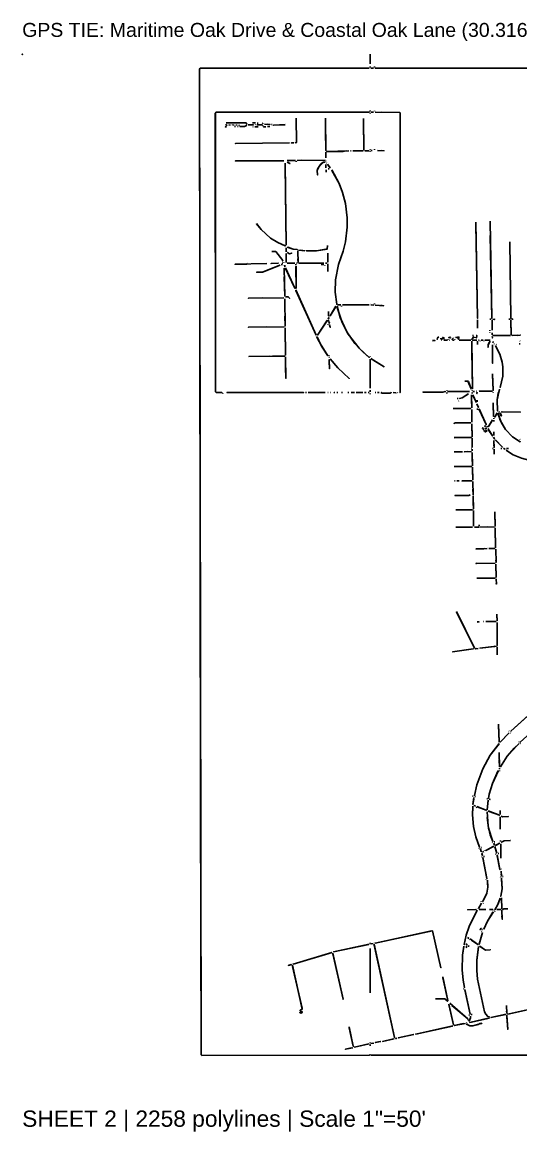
# Model space of a CAD drawing. Extents: x 0 to 16407, y 159 to 1115.
# Drawn here: x 2984 to 3414, y 160 to 1115 of the extents above; entities that cross this region are included whole.
import ezdxf

# ---------------------------------------------------------------- set-up
doc = ezdxf.new("R2010")
doc.units = 0
for name, color, linetype in [('CONTROL', 1, 'CONTINUOUS'), ('RASTER_VECTOR_LINEWORK', 5, 'CONTINUOUS'), ('TITLEBLOCK', 2, 'CONTINUOUS')]:
    doc.layers.add(name, color=color, linetype=linetype)
doc.styles.get("Standard").update_dxf_attribs({"font": 'Arial'})

msp = doc.modelspace()

# ---------------------------------------------------------------- linework, layer by layer
at = {"layer": 'CONTROL'}
msp.add_point((2984.5, 1087), dxfattribs=at)
at = {"layer": 'RASTER_VECTOR_LINEWORK'}
for points in [[(3284, 1087), (3284, 1078.75)], [(3137.75, 1075), (3137.25, 1074.25), (3138, 446), (3138.5, 226.5), (3139.25, 225.75), (3283.25, 226), (3139.25, 225.75), (3138.5, 226.5), (3137.25, 1074.25), (3137.75, 1075), (3283.25, 1075)], [(3284, 1076.5), (3284, 1075.75)], [(3284.75, 1075), (3287, 1075)], [(3287.75, 1076.5), (3287.75, 1075.75)], [(3655.25, 1075.5), (3653.25, 1075), (3288.5, 1075), (3653.25, 1075), (3655.25, 1075.5), (3698.25, 1075.5)], [(3151.5, 1037.25), (3150.75, 1036), (3151, 796.75), (3151.5, 796), (3156.5, 796), (3151.5, 796), (3151, 796.75), (3151, 1036.75), (3151.5, 1037.25), (3283.25, 1037.25), (3164.75, 1037.25)], [(3220.25, 1032), (3220.75, 1011.25), (3219.75, 1011), (3220.75, 1011.25), (3220.25, 1031.75)], [(3245.5, 1032), (3246, 1004.25), (3245.5, 1021)], [(3278.25, 1031.75), (3278.75, 1004.75), (3278.25, 1030.5)], [(3284, 1038.75), (3284, 1038)], [(3284, 1036.5), (3284, 1036)], [(3284.75, 1037.25), (3287, 1037.25)], [(3287.75, 1038.5), (3287.75, 1038)], [(3288.5, 1037.25), (3309.5, 1037), (3310, 1036.5), (3309.75, 796), (3310, 1036.5), (3309.5, 1037), (3293.5, 1037.25)], [(3160, 1024.75), (3159.25, 1024.5), (3160.25, 1024.75)], [(3159.75, 1027), (3160.5, 1025.75), (3160.5, 1026.25)], [(3160, 1028), (3177.25, 1028), (3178, 1027), (3177.25, 1028)], [(3162.25, 1026.25), (3162, 1026)], [(3163.25, 1026.5), (3163.25, 1025.75)], [(3165.5, 1026.5), (3165.5, 1026)], [(3166.5, 1026.5), (3166.5, 1025.75)], [(3167.25, 1025), (3168.25, 1025)], [(3169, 1026.5), (3169, 1025.75)], [(3169.75, 1025), (3170.5, 1025)], [(3171.25, 1026.25), (3171.25, 1025.75)], [(3177.75, 1026), (3176, 1025), (3172, 1025), (3176, 1025), (3177.5, 1025.75)], [(3179, 1026.25), (3183.5, 1026.25), (3181.25, 1026.25)], [(3182.75, 1028), (3185.25, 1028)], [(3183, 1024.5), (3183.25, 1024.5)], [(3184.75, 1024.5), (3187.75, 1024.5)], [(3185.25, 1026.5), (3185, 1026.25)], [(3186.5, 1026.25), (3191.25, 1026.25)], [(3186.75, 1027.75), (3187.75, 1027.75)], [(3191, 1028), (3191.75, 1027.5), (3191.25, 1027.75)], [(3191.75, 1025.75), (3191.75, 1025.25)], [(3193.75, 1024.75), (3192.5, 1024.5), (3194.25, 1024.75)], [(3193, 1027), (3197.75, 1026.75), (3195.5, 1027)], [(3195.75, 1025), (3197.75, 1025)], [(3199.25, 1026.75), (3199.75, 1026.75)], [(3211, 1026.5), (3200.75, 1026), (3210.75, 1026.25)], [(3214.5, 1010.75), (3168, 1010.25), (3214.75, 1010.75)], [(3217.25, 1011), (3216.25, 1010.75), (3218.25, 1011)], [(3246, 1002.75), (3246, 998)], [(3263.5, 1004), (3260.75, 1003.5), (3246.75, 1003.5), (3265.75, 1004)], [(3267.25, 1004), (3267.75, 1004)], [(3269.25, 1004), (3278, 1004)], [(3279.5, 1004), (3283.25, 1004)], [(3284, 1005.5), (3284, 1005)], [(3284, 1003.5), (3284, 1003.25)], [(3284.75, 1004.25), (3285.75, 1004.25)], [(3287.75, 1005.5), (3287.75, 1004.75)], [(3290.25, 1004.25), (3296, 1004), (3293.5, 1004.25)], [(3187.5, 995.5), (3168, 995.25), (3209.75, 995.5)], [(3210.75, 993.25), (3211.75, 923), (3210.75, 991.25)], [(3212.5, 995.75), (3219.75, 995.75)], [(3212.75, 994.25), (3215, 993), (3213.25, 994.25)], [(3220.5, 995), (3220.5, 994.5)], [(3225.25, 996), (3221.25, 995.75), (3245.25, 996)], [(3243.75, 994.25), (3241.25, 992.25), (3239, 988.75), (3238.5, 987), (3238.75, 983.25), (3238.5, 987), (3239.75, 990.25), (3242.5, 993.5), (3243.75, 994.25), (3245.25, 994.25)], [(3246, 995.25), (3246, 995)], [(3246.5, 993.75), (3246.75, 993.5)], [(3246, 992.25), (3246, 989.5)], [(3246.25, 987.75), (3246.25, 985.5)], [(3247.25, 992.5), (3249.5, 989.5), (3247.75, 992)], [(3248, 988.5), (3248.75, 988.5)], [(3251, 987.5), (3257.25, 976), (3260.25, 968.25), (3262.75, 958.75), (3264.25, 946.25), (3264.25, 938.25), (3262.75, 925.75), (3260.75, 917.75), (3256.75, 906.25), (3254.25, 893), (3254, 882.5), (3255.25, 872), (3254, 882.5), (3254.25, 893), (3256.75, 906.25), (3260.75, 917.75), (3262.75, 925.75), (3264.25, 938.25), (3264.25, 946.25), (3262.75, 958.75), (3260.25, 968.25), (3257.25, 976), (3251, 987)], [(3186.25, 941.5), (3190.25, 936.25), (3198.25, 929), (3204.5, 925), (3211, 922.25), (3204.5, 925), (3198.25, 929), (3190.25, 936.25), (3186.25, 941.25)], [(3375, 942.5), (3376.5, 860), (3375, 941)], [(3387.5, 943.5), (3388.75, 860), (3387.5, 931.25)], [(3199.5, 917.5), (3202.75, 917.5), (3209, 909.75), (3202.75, 917.5)], [(3211.75, 920.5), (3211.75, 917.25)], [(3212.5, 921.25), (3217.75, 919.5), (3221.25, 919), (3217.75, 919.5), (3213.25, 921.25)], [(3212.5, 916.5), (3214.5, 915.5), (3216.5, 916), (3214.5, 915.5), (3213, 916.5)], [(3221.75, 918), (3222, 908), (3221.75, 911)], [(3222.5, 918.5), (3227.75, 918), (3224.25, 918.5)], [(3247.25, 922.5), (3247, 919.5), (3238, 918), (3229.25, 918), (3238, 918), (3247.25, 919.75)], [(3404.25, 925.75), (3405.25, 860), (3404.25, 925.5)], [(3178.5, 907), (3177.5, 906.5), (3167.75, 906.5), (3195, 907)], [(3204.75, 907.25), (3198.75, 907), (3205.25, 907.25)], [(3208.25, 907.25), (3208.75, 907.25)], [(3208.5, 909), (3208.75, 909)], [(3209.75, 908.25), (3209.75, 908)], [(3211.75, 915.75), (3211.75, 908)], [(3212.5, 907.25), (3219.25, 907.25)], [(3220.75, 907.25), (3221.25, 907.25)], [(3231.75, 907.5), (3222.75, 907.25), (3244.25, 907.5)], [(3245.75, 907.5), (3246.75, 907.5)], [(3247.5, 916), (3247.5, 908.25), (3247.5, 915.75)], [(3247.5, 906.75), (3247.5, 900.25)], [(3206.25, 905.5), (3191.5, 899.5), (3186.25, 899.5), (3191.5, 899.5), (3206.5, 905.5)], [(3207.5, 906.25), (3208.5, 906.25)], [(3210, 903), (3210.5, 879), (3210, 895.5)], [(3210.25, 905.75), (3210.5, 904.25), (3210.5, 905.5)], [(3211.25, 903.25), (3219.25, 885.75), (3211.25, 902.75)], [(3220, 906.5), (3220, 905.75)], [(3220.25, 904.75), (3220.25, 885.75), (3220, 904.5)], [(3242, 906.25), (3244.25, 906.25)], [(3245, 905.5), (3245, 905.25)], [(3211.25, 878.5), (3213.5, 878.5), (3214.75, 877.25), (3213.5, 878.5)], [(3220, 884.5), (3237.5, 845.5), (3220, 883.75)], [(3191, 877.5), (3179.25, 877.25), (3209.75, 877.5)], [(3210.5, 876.75), (3210.75, 853.25), (3210.5, 861.75)], [(3254.75, 870.5), (3249.5, 862), (3254.5, 870.25)], [(3255.75, 870.5), (3258.25, 860.75), (3264, 848.25), (3271, 838.25), (3277.75, 831), (3283.25, 826.25), (3274.5, 834.25), (3265.25, 846.25), (3260, 856.25), (3255.75, 869.25)], [(3256, 871.5), (3258.75, 871.5)], [(3259.5, 870.75), (3259.5, 870)], [(3260.25, 871.5), (3283.25, 871.5)], [(3284, 872.5), (3284, 872.25)], [(3284.75, 871.5), (3287, 871.25), (3285.25, 871.5)], [(3287.75, 872.75), (3287.75, 872)], [(3288.5, 871.25), (3295.75, 870.75), (3293.25, 871.25)], [(3248.75, 860.75), (3248, 859.25), (3248.5, 860.5)], [(3248.25, 865.75), (3248.25, 862), (3248.25, 865.5)], [(3387, 859.25), (3388, 859.25)], [(3389.75, 859.25), (3391.25, 859), (3390.75, 859.25)], [(3403.5, 859.25), (3404.5, 859.25)], [(3407.25, 859.5), (3406.25, 859.25), (3407, 859.25)], [(3195, 852.5), (3179.25, 852.25), (3210, 852.5)], [(3210.75, 851.75), (3211.25, 828.25), (3210.75, 850.5)], [(3247.25, 858.25), (3238.75, 845.5), (3246.75, 857.75)], [(3247.75, 854.5), (3247.5, 854.25)], [(3248.25, 858.25), (3248.25, 857.25), (3249, 856.5), (3248.75, 855.75), (3249, 856.5), (3248.25, 857.25)], [(3249, 854.5), (3249.75, 852.25), (3249, 854)], [(3376.5, 858.5), (3376.5, 851.5)], [(3387, 849.75), (3387, 849.25)], [(3389, 858.5), (3389, 849.75)], [(3405.25, 858.5), (3405.5, 846), (3405.25, 857)], [(3238, 844.25), (3242.75, 835.25), (3247.75, 827.75), (3241, 838.25), (3238.75, 843.5)], [(3337.75, 840.75), (3339.75, 840.75), (3338, 840.5)], [(3343, 844), (3342, 843), (3341.75, 841.75), (3342, 843), (3343.25, 844)], [(3344.75, 842.75), (3345, 842), (3344.75, 842.5)], [(3345.25, 841), (3345.5, 841)], [(3346.5, 843.5), (3345.75, 841.75), (3346.5, 843.5), (3347.5, 843.25), (3347.5, 842), (3347.25, 843.5)], [(3347.5, 841), (3350.5, 841)], [(3351.25, 842), (3351.25, 841.75)], [(3352, 843.75), (3351.75, 843.25), (3353, 843.75), (3353.25, 843), (3353, 843.75)], [(3352, 841), (3352.25, 841)], [(3355.75, 843.25), (3354.5, 841.75), (3355.75, 843)], [(3355, 841), (3356.25, 841)], [(3357, 843.25), (3357, 843)], [(3357, 842), (3357, 841.75)], [(3358.25, 844), (3358, 843.25), (3358.25, 843.75)], [(3359.5, 844), (3359, 843), (3359.5, 843.75)], [(3360, 844.25), (3360.5, 843.25), (3360, 841.75), (3360.25, 844)], [(3360.75, 841), (3370.75, 841)], [(3373.25, 844.25), (3371.5, 841.75), (3373.25, 844)], [(3371.5, 840.25), (3372.25, 799.5), (3371.5, 831.75)], [(3372.25, 845.25), (3373, 845.25)], [(3373.25, 841.25), (3372.25, 841), (3376, 841.25)], [(3374.25, 843.75), (3374.25, 843)], [(3375.25, 845.25), (3376, 845), (3375.5, 843), (3375.75, 845.25)], [(3376.5, 840.25), (3376.5, 837.5)], [(3377.25, 841.25), (3378, 841.25)], [(3378.75, 840.5), (3378.75, 840.25)], [(3379.5, 841.25), (3381.25, 841.25)], [(3382, 840.5), (3382, 840.25)], [(3382.75, 841.25), (3387.5, 841.25)], [(3387.5, 840.25), (3385.5, 837.25), (3385.5, 835), (3385.5, 837.25), (3386.5, 839.25)], [(3387, 847.75), (3387, 847.5)], [(3389, 847.5), (3389, 845.75)], [(3389, 844.25), (3389.25, 843), (3389, 843.5)], [(3392.5, 845.25), (3389.75, 845), (3404.75, 845.25)], [(3389.75, 840), (3390, 839), (3389.75, 839.75)], [(3411, 845.5), (3406.25, 845.25), (3413.25, 845.5), (3411.25, 845.25)], [(3413, 840.5), (3413.25, 840.25)], [(3389.25, 837), (3389.5, 821.25), (3389.25, 832.5)], [(3390.75, 838), (3391, 837.75)], [(3392, 836.5), (3395.75, 829), (3397.75, 822.25), (3398.25, 818.25), (3398.25, 810.25), (3396, 800.5), (3398.25, 810.25), (3398.25, 818.25), (3397.75, 822.25), (3395.75, 829), (3392, 836.25)], [(3392.75, 837.75), (3392.5, 837.5)], [(3412.25, 838), (3413.25, 838)], [(3197.5, 827.5), (3179.75, 827), (3210.5, 827.5), (3200, 827.5)], [(3211.25, 826.75), (3211.5, 808.25), (3211.25, 818)], [(3248.5, 826.75), (3249, 826.25)], [(3248.75, 828.25), (3248.75, 828)], [(3248.75, 824.5), (3249, 816.5), (3248.75, 823)], [(3249.75, 825), (3256.25, 817.25), (3266, 808.25), (3256.25, 817.25), (3249.75, 824.75)], [(3284, 827), (3284, 826.75)], [(3284, 824.75), (3284, 799.75)], [(3284.75, 825.25), (3296, 818.25), (3285, 825)], [(3389.5, 812.25), (3390, 798), (3389.5, 811.25)], [(3365.5, 806), (3368.25, 806), (3368.75, 805.5), (3371, 799.25), (3368.25, 806)], [(3157.25, 795.25), (3157.25, 795)], [(3221.5, 796.25), (3160.75, 796), (3226.75, 796), (3221.75, 796.25)], [(3228.25, 796), (3229.25, 796)], [(3230.75, 796), (3245.25, 796)], [(3247.75, 796), (3248, 796)], [(3249.5, 796), (3250, 796)], [(3253.5, 796.25), (3253, 796), (3253.75, 796.25)], [(3255.25, 796), (3256.25, 796)], [(3259.25, 796), (3260.25, 796)], [(3264.75, 796), (3265.75, 796)], [(3267.75, 796), (3270.5, 796)], [(3272, 796), (3277.75, 796)], [(3279.25, 796), (3280.75, 796)], [(3282.25, 796), (3283.25, 796)], [(3284, 798), (3284, 796.75)], [(3284, 795.25), (3284, 794.75)], [(3288.5, 796), (3289, 796)], [(3290.5, 796), (3291.75, 796)], [(3293.25, 796), (3294.25, 795.5), (3301.25, 795.5), (3302.25, 796), (3301.25, 795.5), (3294.25, 795.5), (3293.5, 796)], [(3303.75, 796), (3306.25, 795.75), (3304, 796)], [(3307.5, 796), (3307.75, 795.75)], [(3348.75, 797), (3346.5, 796.5), (3329.5, 796.5), (3346.5, 796.5), (3349.25, 797)], [(3350, 798.25), (3350, 797.75)], [(3350, 796.25), (3350, 795.25)], [(3350.75, 797), (3369.5, 797)], [(3368.5, 795), (3363.25, 791.5), (3361, 791), (3363.25, 791.5), (3368.75, 795)], [(3371.25, 794), (3371.5, 783), (3371.25, 789.75)], [(3371.75, 798.25), (3371.75, 797.75)], [(3371.75, 796), (3371.75, 795.25)], [(3372.5, 797), (3373.75, 797)], [(3372.5, 794), (3375.25, 787.75), (3372.5, 793.5)], [(3375.25, 797.25), (3375.5, 797.25)], [(3376.25, 796.5), (3376, 795.25), (3376, 796.25)], [(3377, 798.25), (3377, 798)], [(3377.75, 797.25), (3389.25, 797.25)], [(3390, 796.5), (3390, 796.25)], [(3395.25, 799), (3393.25, 789.75), (3393.75, 780.25), (3393.25, 789.75), (3394.25, 795.5), (3395.25, 797.75)], [(3359, 791), (3359.75, 791)], [(3360.25, 789), (3360, 788.75)], [(3376, 786.5), (3377.25, 783.25), (3376, 786.25)], [(3376.25, 789.5), (3376.25, 788)], [(3390, 787.25), (3390.25, 775.5), (3390, 785.75)], [(3355.5, 782.25), (3370.75, 782.25)], [(3371.5, 781.5), (3371.5, 770.5)], [(3376.5, 782.25), (3376.5, 781.25)], [(3378, 782), (3384, 768.5), (3378, 781.5)], [(3390.5, 774), (3390.5, 773.5)], [(3393.25, 778.5), (3391.25, 775), (3393.25, 778.25)], [(3394.25, 778.5), (3396, 772.25), (3400.5, 764.25), (3406.5, 758), (3413.25, 753.75), (3406.5, 758), (3400.5, 764.25), (3397, 770), (3394.25, 777.25)], [(3394.75, 779.5), (3395.25, 779.5)], [(3396, 778.75), (3396.5, 776.25), (3397, 776), (3396, 778.5)], [(3396.75, 779.5), (3413.25, 779.25), (3397.75, 779.5)], [(3357.25, 770), (3356.25, 769.5), (3357.25, 770), (3370.75, 770)], [(3371.5, 769.25), (3372, 758.25), (3371.5, 767.75)], [(3381.25, 766), (3380.75, 765.25), (3381.75, 764.5), (3380.75, 765.5)], [(3383.25, 764), (3384.5, 763), (3383, 762.25), (3382, 763.5), (3383.25, 762.25), (3384.5, 763), (3383.75, 764)], [(3383.5, 767.5), (3382.5, 767.25), (3383.25, 767.25)], [(3384, 765.5), (3383, 765.25), (3384.5, 765.5)], [(3384.5, 767.25), (3384.75, 766.5), (3384.75, 767)], [(3385.75, 765.25), (3386.25, 763.5), (3389.25, 758.75), (3385.75, 765)], [(3389.5, 772.5), (3386, 766.75), (3389.25, 772.25)], [(3390.5, 772.25), (3390.5, 771.25)], [(3356.25, 757.5), (3371.25, 757.5), (3356.5, 757.25)], [(3372, 756.75), (3372, 748.75)], [(3390.25, 757.75), (3391, 756.25), (3390.25, 757.5)], [(3390.5, 762.25), (3390.5, 759)], [(3390.5, 754.75), (3390.75, 748.75), (3390.5, 751.5)], [(3391.75, 755.5), (3397.75, 749.25), (3392.25, 755)], [(3413, 756), (3413.25, 755.75)], [(3356.25, 745), (3363.5, 745)], [(3368.25, 745.25), (3365, 745), (3371.25, 745.25)], [(3371, 748), (3371.25, 748)], [(3372, 747.25), (3372, 746)], [(3372, 744.5), (3372.25, 733.25), (3372, 740)], [(3389.5, 748), (3390, 748)], [(3390.75, 747.25), (3390.75, 743)], [(3396.5, 748), (3397.5, 748)], [(3398.75, 748.25), (3400, 747.5), (3399, 748.25)], [(3401.25, 746.5), (3407.25, 742.5), (3414.25, 739.5), (3421.75, 737.5), (3429.5, 736.75), (3421.75, 737.5), (3414.25, 739.5), (3407.25, 742.5), (3401.5, 746.25)], [(3401.5, 748), (3403, 748)], [(3356.5, 732.5), (3371.5, 732.5)], [(3372.25, 731.75), (3372.5, 721), (3372.25, 729.75)], [(3356.75, 720), (3357.25, 720)], [(3358.75, 720), (3360.75, 720)], [(3364, 720.25), (3363.25, 720), (3371.75, 720.25)], [(3372.5, 719.5), (3372.75, 708.25), (3372.5, 713)], [(3370.25, 708), (3369, 707.5), (3357, 707.5), (3370, 707.75)], [(3371.75, 708), (3372, 708)], [(3372.75, 707.25), (3373, 696), (3372.75, 701.5)], [(3357.75, 695.25), (3372.25, 695.25)], [(3373, 694.5), (3373, 681)], [(3391.5, 693.5), (3391.75, 681.25), (3391.5, 692)], [(3357.75, 680.25), (3372.25, 680.25)], [(3373.75, 680.25), (3377.5, 680.25)], [(3378, 682.25), (3378, 681)], [(3385.25, 680.5), (3378.5, 680.25), (3391, 680.5)], [(3391.75, 679.75), (3392, 662.75), (3391.75, 679)], [(3382.5, 662), (3381.75, 661.5), (3375.25, 661.5), (3384.75, 662)], [(3386.25, 662), (3391.5, 662)], [(3392.25, 661.25), (3392.5, 650), (3392.25, 651.75)], [(3376.25, 649.25), (3375.25, 649), (3391.75, 649.25)], [(3392.25, 648.5), (3392.5, 637.25), (3392.25, 648)], [(3375.75, 636.5), (3391.75, 636.5)], [(3392.5, 635.75), (3392.75, 631.25), (3392.5, 632)], [(3358.5, 607.75), (3373.75, 576.25), (3358.5, 607.5)], [(3393, 605.5), (3393.25, 599.75), (3393, 604.5)], [(3376.25, 598.75), (3377.75, 598.75), (3376.5, 598.5)], [(3381.75, 599), (3382, 599)], [(3383.5, 599), (3392.5, 599)], [(3393.25, 598.25), (3393.5, 578.75), (3393.25, 593)], [(3372.75, 575.5), (3355, 573), (3373, 575.5)], [(3375.75, 576), (3374.5, 575.5), (3377, 576)], [(3391.75, 578), (3391, 577.5), (3378.5, 576.25), (3392.75, 578)], [(3393.5, 577.25), (3393.5, 570.5)], [(3445.25, 541), (3405.25, 504.75), (3444.25, 540)], [(3453.5, 531.75), (3413.25, 495.25), (3453.25, 531.5)], [(3394.5, 510.75), (3395, 495.5), (3394.5, 510)], [(3403.75, 503.25), (3396.25, 495.5), (3403.25, 502.75)], [(3403.5, 505), (3403.75, 504.75)], [(3405, 503.25), (3405.25, 503)], [(3395, 494.25), (3387.5, 484.25), (3381, 472.5), (3375.75, 458.75), (3373.75, 449.5), (3375.75, 458.75), (3381, 472.5), (3387.5, 484.25), (3395, 494)], [(3412.25, 494.25), (3408, 490.25), (3402, 483.25), (3396.25, 474.25), (3402, 483.25), (3410.75, 492.75)], [(3412, 495.75), (3412.25, 495.5)], [(3413.25, 494.25), (3413.5, 494)], [(3395, 486.5), (3395.25, 474.25), (3395, 479.75)], [(3394.5, 471), (3389.25, 459.75), (3386.5, 450.75), (3386, 447), (3386.5, 450.75), (3389.25, 459.75), (3394, 470.5)], [(3395.25, 473), (3395.25, 472)], [(3395.25, 471), (3395.25, 470.5)], [(3372.25, 449), (3372.75, 449)], [(3372.5, 440.25), (3372.25, 432.75), (3373, 422.75), (3375, 414), (3378.25, 405), (3375, 414), (3373, 422.75), (3372.25, 432.75), (3372.5, 439.25)], [(3373.25, 447.75), (3372.5, 441.75), (3373.25, 446.25)], [(3373.25, 441), (3374.5, 440.5), (3373.5, 441)], [(3374.25, 448.5), (3374.75, 448.5)], [(3375.25, 439.5), (3375.75, 439)], [(3376, 440), (3384, 436.75), (3376.25, 439.75)], [(3384.5, 446.5), (3385, 446.5)], [(3385.75, 445.5), (3384.75, 437.25), (3385.5, 445.25)], [(3386.5, 446.25), (3387.25, 446), (3386.75, 446.25)], [(3384.75, 435.5), (3385.5, 423.5), (3387.5, 415.75), (3389.75, 410), (3386, 421.25), (3384.75, 430.5)], [(3385.5, 436.25), (3395.25, 432.5), (3385.75, 436)], [(3396, 436.5), (3396, 433)], [(3396, 431.25), (3396, 420.5)], [(3396.75, 431.75), (3398, 431.25), (3403, 431.5), (3398, 431.25), (3397, 431.75)], [(3396.25, 410.75), (3396.25, 410)], [(3404.5, 410.75), (3399.5, 410.5), (3397.25, 409.25), (3399.5, 410.5), (3405, 410.75)], [(3378, 404), (3377.5, 403.5)], [(3379, 403.75), (3379.75, 401.25), (3379, 403.25)], [(3379.5, 404.75), (3380, 404.75)], [(3381.5, 401.25), (3381, 401), (3382, 401.25)], [(3382.75, 402.5), (3382.75, 402.25)], [(3390.5, 405.75), (3383.5, 402.25), (3390.25, 405.5)], [(3383.5, 401), (3383.75, 401)], [(3389.25, 409), (3389, 408.75)], [(3390.5, 408.5), (3391, 407), (3390.5, 408)], [(3390.75, 409.75), (3391.5, 409.75)], [(3391.5, 405.5), (3393, 400), (3391.5, 405.25)], [(3395.5, 408.5), (3392, 406.5), (3395.75, 408.5)], [(3396.5, 407.75), (3396.5, 395.5)], [(3380.25, 396.75), (3380, 396.5)], [(3380.25, 400), (3380.75, 397.75), (3380.25, 399.25)], [(3381, 396.25), (3384.5, 378), (3381, 395.75)], [(3381.75, 397), (3382.5, 397)], [(3392, 399), (3392.25, 399)], [(3393.5, 398.5), (3395.75, 385.75), (3393.5, 397.5)], [(3394.25, 399.5), (3394.75, 399.5)], [(3396.75, 386.25), (3396.75, 386)], [(3396.75, 384.25), (3397, 380.25), (3396.75, 381.75)], [(3385, 376.5), (3385.25, 370.5), (3384.5, 365.5), (3381, 358.25), (3384.5, 365.5), (3385.25, 370.5), (3385, 374)], [(3384, 377.25), (3383.75, 377)], [(3396, 379.5), (3396.25, 379.25)], [(3397, 378.75), (3397.75, 369.25), (3396.5, 362.75), (3397.75, 369.25), (3397, 377.5)], [(3398, 379.75), (3398.5, 379.75)], [(3380, 356.75), (3377.25, 352.25), (3379.5, 356.25)], [(3379.5, 358.5), (3379.5, 358.25)], [(3381.25, 356.75), (3381.5, 356.5)], [(3396, 361.25), (3394, 355.75), (3391.25, 351), (3394, 355.75), (3396, 361)], [(3397, 361.5), (3397.5, 352.25), (3397.25, 361.25)], [(3376.25, 350.75), (3369.25, 336.75), (3366.75, 329.25), (3365, 321.25), (3366.75, 329.25), (3369.25, 336.75), (3375.75, 350.25)], [(3374.5, 351.5), (3368, 351.25), (3375.5, 351.5)], [(3378, 351.5), (3383.75, 351.5)], [(3390.25, 349.5), (3385, 341.25), (3382, 334.5), (3385, 341.25), (3389.75, 349)], [(3386.75, 351.5), (3389.5, 351.5), (3389.75, 351), (3389.5, 351.5)], [(3391.25, 350), (3391.5, 349.75)], [(3393, 351.5), (3396.75, 351.5)], [(3397.5, 350.75), (3397.75, 343), (3397.5, 346)], [(3399.25, 352), (3398.25, 351.5), (3399.25, 352), (3402.5, 352)], [(3379.25, 335), (3378.75, 334), (3379.25, 335), (3380, 335)], [(3380.25, 334.25), (3380.75, 334.25)], [(3336.75, 333), (3288.25, 322.5), (3337.75, 333), (3345, 301.25), (3337.75, 333)], [(3367.75, 327.25), (3368.75, 326.75), (3368.5, 327.25)], [(3369.25, 325.5), (3369.5, 325.25)], [(3370, 326.25), (3376.75, 321.25), (3371.25, 325)], [(3380.75, 331.75), (3377.75, 321.5), (3380.75, 331.5)], [(3380, 332.75), (3380.25, 332.5)], [(3283.25, 321.5), (3252.5, 315), (3283, 321.25)], [(3284, 322.75), (3284, 322.25)], [(3284, 318), (3284, 279.75)], [(3286.5, 322.25), (3284.75, 321.75), (3286.75, 322.25)], [(3287.5, 321.5), (3305, 241.25), (3287.5, 320.75)], [(3364.75, 320), (3363.5, 312), (3363.25, 299.5), (3364, 290.75), (3365.25, 284.25), (3364, 290.75), (3363.25, 299.5), (3363.5, 312), (3364.75, 319.5)], [(3366.5, 322), (3367.5, 321), (3366.75, 322)], [(3366.5, 319.5), (3367.25, 318.75), (3366.5, 319.25)], [(3367, 320.25), (3367.25, 320.25)], [(3368.25, 320.25), (3369, 320), (3368.5, 320)], [(3377.25, 319.5), (3375.75, 307.75), (3375.75, 299), (3376.5, 291.5), (3382.5, 263.5), (3383.5, 261.25), (3385.25, 259.5), (3386.75, 259), (3385.25, 259.5), (3383.5, 261.25), (3382.5, 263.5), (3376.5, 291.5), (3375.75, 299), (3375.75, 307.75), (3377.25, 319)], [(3378.25, 320), (3383.25, 316.5), (3387.5, 316.75), (3383.25, 316.5), (3378.5, 320)], [(3251, 314.5), (3217.75, 304.5), (3251.25, 314.5)], [(3252, 313.75), (3260.75, 274.25), (3252, 313.25)], [(3215.75, 304), (3213.75, 303.25), (3216.5, 304)], [(3217.25, 303.5), (3225.5, 265.75), (3223.75, 264.75), (3224, 264), (3225.5, 263.5), (3225.5, 262.75), (3224.75, 262.25), (3223.5, 262.75), (3224.75, 262.25), (3225.5, 262.75), (3225.5, 263.5), (3224, 264), (3223.75, 264.75), (3225.25, 265.5), (3225.5, 266.5), (3217.25, 302.5)], [(3346.75, 293.5), (3351, 273), (3346.75, 292.75)], [(3538, 291.5), (3402.5, 261.5), (3538.25, 291.5)], [(3364.25, 283.25), (3364.5, 283.25)], [(3365.5, 282.5), (3370.25, 261.5), (3365.5, 282.25)], [(3340.25, 274.5), (3348.25, 274.5), (3350.5, 272.5), (3348.25, 274.5)], [(3351.75, 270), (3355.75, 252.25), (3351.75, 269.75)], [(3352.5, 270.75), (3368, 257.25), (3368.5, 256.25), (3368, 257.25), (3354.5, 268.75)], [(3401.5, 268.75), (3401.75, 262.25), (3401.5, 264)], [(3369, 260.5), (3369.5, 260.5)], [(3370.5, 259.75), (3370.5, 258.25), (3369.25, 255.5), (3370.5, 258.25)], [(3385.75, 258), (3369.75, 254.25), (3386.75, 258)], [(3371, 261), (3371.75, 261)], [(3401, 261.25), (3388, 258.5), (3400.75, 261)], [(3401.75, 260.5), (3402.5, 248.25), (3401.75, 259)], [(3266, 250.5), (3269.5, 233.75), (3266, 249.75)], [(3355.25, 251.25), (3323.25, 244.25), (3355, 251)], [(3364.25, 253.25), (3356.5, 251.5), (3366, 253.25)], [(3367.5, 254), (3367, 253.5)], [(3380.5, 253.5), (3372.5, 251.25), (3369.75, 251.25), (3367, 252.75), (3369.75, 251.25), (3372.5, 251.25), (3377.25, 252.5), (3378.25, 253.25), (3380.25, 253.25)], [(3304.25, 240.25), (3294.75, 238), (3304.75, 240.25)], [(3307, 240.75), (3306, 240.5), (3306.75, 240.5)], [(3321.25, 244), (3308.25, 241), (3321.75, 244)], [(3267.75, 232.5), (3262.75, 231.25), (3269, 232.5)], [(3283, 235.75), (3270.5, 233), (3283.25, 235.75)], [(3284, 237), (3284, 236.75)], [(3284, 235.25), (3284, 234.25)], [(3286.25, 236.5), (3284.75, 236.25), (3287.25, 236.5)], [(3292.75, 238), (3288.5, 237), (3293.25, 238)], [(3284, 227), (3284, 226.75)], [(3655.25, 226.5), (3653, 226), (3284.75, 226), (3653, 226), (3655.25, 226.5), (3701.75, 226.5)]]:
    msp.add_lwpolyline(points, dxfattribs=at)

# ---------------------------------------------------------------- texts
at = {"layer": 'CONTROL'}
msp.add_text('GPS TIE: Maritime Oak Drive & Coastal Oak Lane (30.316880%%d N, 81.419450%%d W)', height=12, dxfattribs=at).set_placement((2984.5, 1102))
at = {"layer": 'TITLEBLOCK'}
msp.add_text('SHEET 2 | 2258 polylines | Scale 1"=50\'', height=14, dxfattribs=at).set_placement((2984.5, 164.5))

doc.saveas('drawing.dxf')
